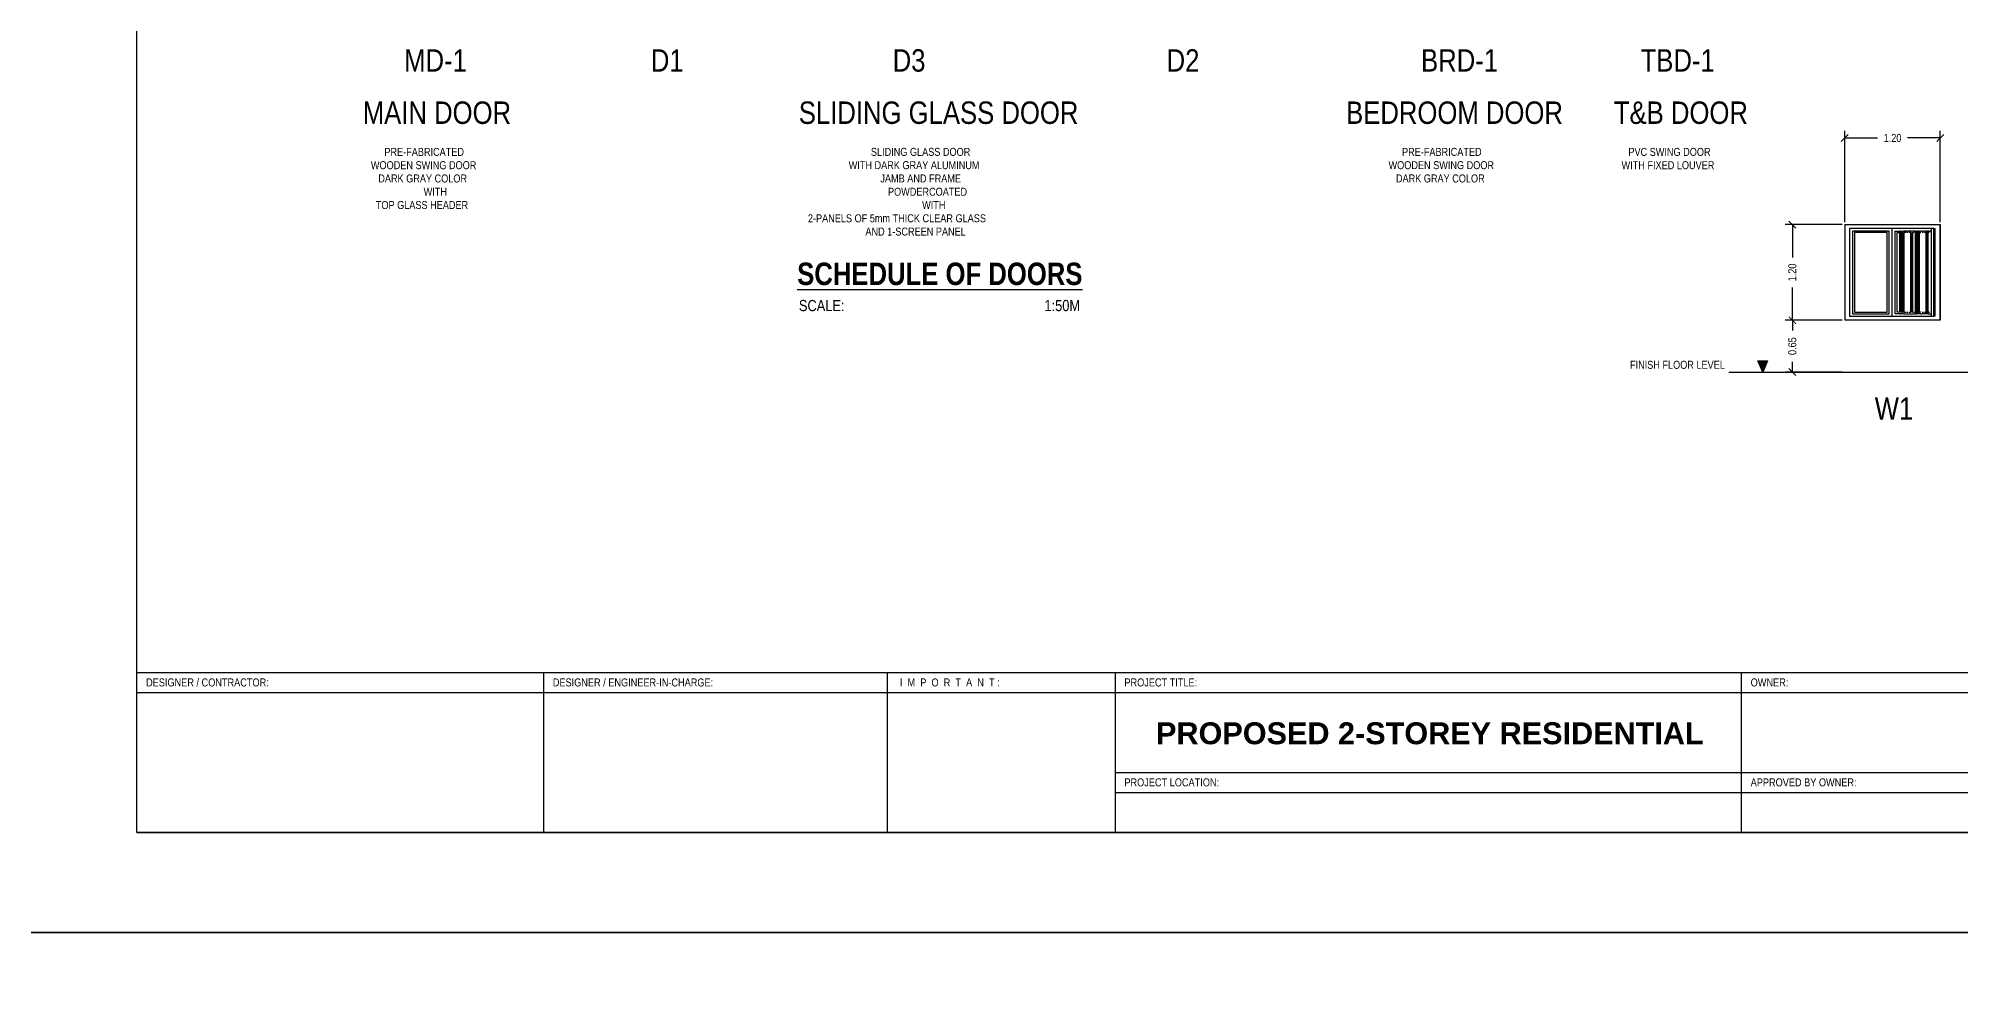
# Model space of a CAD drawing. Header units: inches. Extents: x 7263 to 7501, y 1317 to 1521.
# Drawn here: x 7340.75 to 7388.99, y 1469.11 to 1492.56 of the extents above; entities that cross this region are included whole.
import ezdxf

# ---------------------------------------------------------------- set-up
doc = ezdxf.new("R2010")
doc.units = ezdxf.units.IN
doc.header["$MEASUREMENT"] = 0
for name, color, linetype, lineweight in [('.13', 251, 'Continuous', 13), ('.20', 250, 'Continuous', 15), ('0.25', 250, 'Continuous', 25)]:
    doc.layers.add(name, color=color, linetype=linetype, lineweight=lineweight)
for name, color, linetype in [('Layer3', 3, 'Continuous'), ('Layer6', 6, 'Continuous'), ('Layer8', 8, 'Continuous'), ('text', 7, 'Continuous')]:
    doc.layers.add(name, color=color, linetype=linetype)
doc.styles.get("Standard").update_dxf_attribs({"font": ''})
doc.styles.get('Standard').set_extended_font_data('Tw Cen MT Condensed')
doc.dimstyles.get("Standard").update_dxf_attribs({"dimtxt": 0.2, "dimasz": 0.18, "dimexe": 0.18, "dimexo": 0.0625, "dimgap": 0.09, "dimtad": 0, "dimzin": 0, "dimdsep": 46, "dimtxsty": 'Standard', "dimblk": 'ARCHTICK', "dimcen": 0.09, "dimclrd": 8, "dimclre": 8, "dimclrt": 2, "dimadec": 0, "dimazin": 0, "dimtfac": 1, "dimtofl": 0, "dimtmove": 0, "dimatfit": 3, "dimfxl": 1, "dimtolj": 1, "dimtzin": 0, "dimarcsym": 0})

# ---------------------------------------------------------------- blocks, each defined once
blk = doc.blocks.new('_ArchTick')
at = {"color": 0, "linetype": 'ByBlock', "const_width": 0.15}
blk.add_lwpolyline([(-0.5, -0.5), (0.5, 0.5)], dxfattribs=at)
blk = doc.blocks.new('*D152')
at = {"layer": 'Defpoints', "color": 0, "transparency": 16777216}
for p in [(7388.48, 1490.061), (7386.08, 1487.885), (7388.48, 1487.885)]:
    blk.add_point(p, dxfattribs=at)
at = {"layer": 'Layer6', "color": 8, "lineweight": -2, "transparency": 16777216}
for p, q in [((7386.08, 1487.947), (7386.08, 1490.241)), ((7388.48, 1487.947), (7388.48, 1490.241)), ((7386.08, 1490.061), (7386.904, 1490.061)), ((7388.48, 1490.061), (7387.656, 1490.061))]:
    blk.add_line(p, q, dxfattribs=at)
at = {"layer": 'Layer6', "color": 8, "lineweight": -2, "transparency": 16777216, "xscale": 0.18, "yscale": 0.18, "zscale": 0.18, "rotation": 180}
blk.add_blockref('_ArchTick', (7386.08, 1490.061), dxfattribs=at)
at = {"layer": 'Layer6', "color": 8, "lineweight": -2, "transparency": 16777216, "xscale": 0.18, "yscale": 0.18, "zscale": 0.18}
blk.add_blockref('_ArchTick', (7388.48, 1490.061), dxfattribs=at)
at = {"layer": 'Layer6', "color": 2, "transparency": 16777216, "insert": (7387.28, 1490.061), "char_height": 0.2, "attachment_point": 5}
blk.add_mtext('\\A1;1.20', dxfattribs=at)
blk = doc.blocks.new('*D153')
at = {"layer": 'Defpoints', "color": 0, "transparency": 16777216}
for p in [(7386.08, 1487.885), (7384.766, 1485.485), (7386.08, 1485.485)]:
    blk.add_point(p, dxfattribs=at)
at = {"layer": 'Layer6', "color": 8, "lineweight": -2, "transparency": 16777216}
for p, q in [((7386.018, 1487.885), (7384.586, 1487.885)), ((7384.766, 1487.885), (7384.766, 1487.06)), ((7384.766, 1485.485), (7384.766, 1486.309)), ((7386.018, 1485.485), (7384.586, 1485.485))]:
    blk.add_line(p, q, dxfattribs=at)
at = {"layer": 'Layer6', "color": 8, "lineweight": -2, "transparency": 16777216, "xscale": 0.18, "yscale": 0.18, "zscale": 0.18}
for p, rotation in [((7384.766, 1487.885), 90), ((7384.766, 1485.485), 270)]:
    blk.add_blockref('_ArchTick', p, dxfattribs=dict(at, rotation=rotation))
at = {"layer": 'Layer6', "color": 2, "transparency": 16777216, "insert": (7384.766, 1486.685), "char_height": 0.2, "attachment_point": 5, "rotation": 90}
blk.add_mtext('\\A1;1.20', dxfattribs=at)
blk = doc.blocks.new('*D154')
at = {"layer": 'Defpoints', "color": 0, "transparency": 16777216}
for p in [(7386.08, 1485.485), (7384.766, 1484.185), (7386.08, 1484.185)]:
    blk.add_point(p, dxfattribs=at)
at = {"layer": 'Layer6', "color": 8, "lineweight": -2, "transparency": 16777216}
for p, q in [((7386.018, 1485.485), (7384.586, 1485.485)), ((7384.766, 1485.485), (7384.766, 1485.229)), ((7384.766, 1484.185), (7384.766, 1484.44)), ((7386.018, 1484.185), (7384.586, 1484.185))]:
    blk.add_line(p, q, dxfattribs=at)
at = {"layer": 'Layer6', "color": 8, "lineweight": -2, "transparency": 16777216, "xscale": 0.18, "yscale": 0.18, "zscale": 0.18}
for p, rotation in [((7384.766, 1485.485), 90), ((7384.766, 1484.185), 270)]:
    blk.add_blockref('_ArchTick', p, dxfattribs=dict(at, rotation=rotation))
at = {"layer": 'Layer6', "color": 2, "transparency": 16777216, "insert": (7384.766, 1484.835), "char_height": 0.2, "attachment_point": 5, "rotation": 90}
blk.add_mtext('\\A1;0.65', dxfattribs=at)

msp = doc.modelspace()

# ---------------------------------------------------------------- hatches: boundary and pattern name
at = {"layer": '.13'}
h = msp.add_hatch(dxfattribs=at)
h.set_pattern_fill('ANSI31', color=0, scale=0.201353, style=0)
h.set_pattern_definition([(45, (7228.645065, 2530.783721), (-0.017797266, 0.017797266), [])])
h.paths.add_polyline_path([(7384.145, 1484.466), (7383.903, 1484.466), (7384.024, 1484.185)])

# ---------------------------------------------------------------- linework, layer by layer
at = {"layer": '.20', "color": 0}
msp.add_line((7383.903, 1484.466), (7384.145, 1484.466), dxfattribs=at)
for p, q in [((7386.08, 1487.885), (7386.08, 1485.485)), ((7386.08, 1487.885), (7388.475, 1487.885)), ((7386.201, 1487.785), (7386.201, 1485.585)), ((7387.274, 1487.785), (7386.201, 1487.785)), ((7387.274, 1485.585), (7387.274, 1487.785)), ((7388.259, 1487.785), (7387.274, 1487.785)), ((7388.259, 1487.725), (7388.259, 1487.785)), ((7388.314, 1487.785), (7388.259, 1487.785)), ((7388.314, 1485.585), (7388.314, 1487.785)), ((7388.314, 1487.785), (7388.35, 1487.785)), ((7388.35, 1485.585), (7388.35, 1487.785)), ((7388.475, 1487.885), (7388.475, 1485.485)), ((7388.48, 1487.885), (7388.475, 1487.885)), ((7388.48, 1485.485), (7388.48, 1487.885)), ((7386.274, 1487.725), (7386.274, 1485.645)), ((7387.198, 1487.725), (7386.274, 1487.725)), ((7386.323, 1487.685), (7386.323, 1485.685)), ((7387.147, 1487.685), (7386.323, 1487.685)), ((7387.147, 1485.685), (7387.147, 1487.685)), ((7387.147, 1487.685), (7387.148, 1487.685)), ((7387.148, 1485.685), (7387.148, 1487.685)), ((7387.198, 1487.725), (7387.199, 1487.725)), ((7387.198, 1485.645), (7387.198, 1487.725)), ((7387.199, 1485.645), (7387.199, 1487.725)), ((7387.347, 1487.725), (7387.474, 1487.725)), ((7387.347, 1485.645), (7387.347, 1487.725)), ((7387.396, 1485.685), (7387.396, 1487.685)), ((7387.396, 1487.685), (7387.465, 1487.685)), ((7387.465, 1485.685), (7387.465, 1487.685)), ((7387.465, 1487.685), (7387.473, 1487.685)), ((7387.473, 1485.685), (7387.473, 1487.685)), ((7387.473, 1487.685), (7387.474, 1487.685)), ((7387.488, 1487.725), (7387.474, 1487.725)), ((7387.477, 1487.685), (7387.474, 1487.685)), ((7387.488, 1487.725), (7387.525, 1487.725)), ((7387.488, 1487.685), (7387.498, 1487.685)), ((7387.498, 1485.685), (7387.498, 1487.685)), ((7387.498, 1487.685), (7387.506, 1487.685)), ((7387.506, 1485.685), (7387.506, 1487.685)), ((7387.506, 1487.685), (7387.525, 1487.685)), ((7387.525, 1487.725), (7387.526, 1487.725)), ((7387.526, 1487.725), (7387.553, 1487.725)), ((7387.526, 1487.685), (7387.528, 1487.685)), ((7387.528, 1485.685), (7387.528, 1487.685)), ((7387.546, 1487.685), (7387.528, 1487.685)), ((7387.546, 1485.685), (7387.546, 1487.685)), ((7387.546, 1487.685), (7387.553, 1487.685)), ((7387.629, 1487.725), (7387.553, 1487.725)), ((7387.57, 1487.685), (7387.571, 1487.685)), ((7387.571, 1485.685), (7387.571, 1487.685)), ((7387.611, 1487.685), (7387.571, 1487.685)), ((7387.694, 1487.725), (7387.629, 1487.725)), ((7387.675, 1487.685), (7387.629, 1487.685)), ((7387.68, 1487.685), (7387.682, 1487.685)), ((7387.827, 1487.725), (7387.694, 1487.725)), ((7387.737, 1487.685), (7387.694, 1487.685)), ((7387.737, 1485.685), (7387.737, 1487.685)), ((7387.737, 1487.685), (7387.739, 1487.685)), ((7387.767, 1487.685), (7387.768, 1487.685)), ((7387.768, 1485.685), (7387.768, 1487.685)), ((7387.768, 1487.685), (7387.786, 1487.685)), ((7387.786, 1485.685), (7387.786, 1487.685)), ((7387.786, 1487.685), (7387.787, 1487.685)), ((7387.787, 1485.685), (7387.787, 1487.685)), ((7387.787, 1487.685), (7387.788, 1487.685)), ((7387.827, 1487.685), (7387.8, 1487.685)), ((7387.861, 1487.725), (7387.827, 1487.725)), ((7387.853, 1487.685), (7387.842, 1487.685)), ((7387.853, 1485.685), (7387.853, 1487.685)), ((7387.853, 1487.685), (7387.861, 1487.685)), ((7387.861, 1487.685), (7387.861, 1487.725)), ((7387.861, 1487.725), (7387.886, 1487.725)), ((7387.861, 1485.685), (7387.861, 1487.685)), ((7387.861, 1487.685), (7387.862, 1487.685)), ((7387.886, 1487.725), (7387.893, 1487.725)), ((7387.886, 1487.685), (7387.886, 1487.725)), ((7387.886, 1487.685), (7387.893, 1487.685)), ((7387.886, 1485.685), (7387.886, 1487.685)), ((7387.893, 1487.685), (7387.893, 1487.725)), ((7387.916, 1487.725), (7387.893, 1487.725)), ((7387.893, 1485.685), (7387.893, 1487.685)), ((7387.914, 1487.685), (7387.916, 1487.685)), ((7387.916, 1487.725), (7387.934, 1487.725)), ((7387.916, 1487.685), (7387.916, 1487.725)), ((7387.916, 1485.685), (7387.916, 1487.685)), ((7387.933, 1487.685), (7387.916, 1487.685)), ((7387.933, 1485.685), (7387.933, 1487.685)), ((7387.933, 1487.685), (7387.934, 1487.685)), ((7387.958, 1487.725), (7387.934, 1487.725)), ((7387.958, 1487.725), (7387.993, 1487.725)), ((7387.958, 1487.685), (7387.958, 1487.725)), ((7387.958, 1487.685), (7387.958, 1487.685)), ((7387.958, 1487.685), (7387.993, 1487.685)), ((7387.958, 1485.685), (7387.958, 1487.685)), ((7388.021, 1487.725), (7387.993, 1487.725)), ((7388.016, 1487.685), (7388.019, 1487.685)), ((7388.021, 1487.725), (7388.058, 1487.725)), ((7388.058, 1487.685), (7388.021, 1487.685)), ((7388.058, 1487.725), (7388.069, 1487.725)), ((7388.125, 1487.725), (7388.076, 1487.725)), ((7388.084, 1487.685), (7388.125, 1487.685)), ((7388.125, 1487.685), (7388.125, 1487.725)), ((7388.155, 1487.725), (7388.125, 1487.725)), ((7388.125, 1485.685), (7388.125, 1487.685)), ((7388.155, 1487.725), (7388.173, 1487.725)), ((7388.155, 1487.685), (7388.155, 1487.725)), ((7388.155, 1487.685), (7388.155, 1487.685)), ((7388.155, 1485.685), (7388.155, 1487.685)), ((7388.155, 1487.685), (7388.173, 1487.685)), ((7388.173, 1487.685), (7388.173, 1487.725)), ((7388.19, 1487.725), (7388.173, 1487.725)), ((7388.173, 1485.685), (7388.173, 1487.685)), ((7388.186, 1487.685), (7388.188, 1487.685)), ((7388.19, 1487.725), (7388.21, 1487.725)), ((7388.21, 1487.685), (7388.19, 1487.685)), ((7388.21, 1487.725), (7388.223, 1487.725)), ((7388.259, 1487.725), (7388.225, 1487.725)), ((7388.259, 1487.725), (7388.26, 1487.725)), ((7388.259, 1485.645), (7388.259, 1487.725)), ((7388.475, 1485.485), (7386.08, 1485.485)), ((7386.201, 1485.585), (7387.274, 1485.585)), ((7386.274, 1485.645), (7387.198, 1485.645)), ((7386.323, 1485.685), (7387.147, 1485.685)), ((7387.147, 1485.685), (7387.148, 1485.685)), ((7387.198, 1485.645), (7387.199, 1485.645)), ((7387.274, 1485.585), (7388.259, 1485.585)), ((7387.474, 1485.645), (7387.347, 1485.645)), ((7387.465, 1485.685), (7387.396, 1485.685)), ((7387.473, 1485.685), (7387.465, 1485.685)), ((7387.474, 1485.685), (7387.473, 1485.685)), ((7387.477, 1485.685), (7387.474, 1485.685)), ((7387.474, 1485.645), (7387.488, 1485.645)), ((7387.498, 1485.685), (7387.488, 1485.685)), ((7387.525, 1485.645), (7387.488, 1485.645)), ((7387.506, 1485.685), (7387.498, 1485.685)), ((7387.525, 1485.685), (7387.506, 1485.685)), ((7387.526, 1485.645), (7387.525, 1485.645)), ((7387.528, 1485.685), (7387.526, 1485.685)), ((7387.553, 1485.645), (7387.526, 1485.645)), ((7387.528, 1485.685), (7387.546, 1485.685)), ((7387.553, 1485.685), (7387.546, 1485.685)), ((7387.553, 1485.645), (7387.629, 1485.645)), ((7387.571, 1485.685), (7387.57, 1485.685)), ((7387.571, 1485.685), (7387.611, 1485.685)), ((7387.629, 1485.685), (7387.675, 1485.685)), ((7387.629, 1485.645), (7387.694, 1485.645)), ((7387.682, 1485.685), (7387.68, 1485.685)), ((7387.694, 1485.685), (7387.737, 1485.685)), ((7387.694, 1485.645), (7387.827, 1485.645)), ((7387.739, 1485.685), (7387.737, 1485.685)), ((7387.768, 1485.685), (7387.767, 1485.685)), ((7387.786, 1485.685), (7387.768, 1485.685)), ((7387.787, 1485.685), (7387.786, 1485.685)), ((7387.788, 1485.685), (7387.787, 1485.685)), ((7387.8, 1485.685), (7387.827, 1485.685)), ((7387.861, 1485.645), (7387.827, 1485.645)), ((7387.842, 1485.685), (7387.853, 1485.685)), ((7387.861, 1485.685), (7387.853, 1485.685)), ((7387.861, 1485.645), (7387.861, 1485.685)), ((7387.862, 1485.685), (7387.861, 1485.685)), ((7387.861, 1485.645), (7387.886, 1485.645)), ((7387.893, 1485.685), (7387.886, 1485.685)), ((7387.886, 1485.645), (7387.886, 1485.685)), ((7387.893, 1485.645), (7387.886, 1485.645)), ((7387.893, 1485.645), (7387.893, 1485.685)), ((7387.916, 1485.645), (7387.893, 1485.645)), ((7387.916, 1485.685), (7387.914, 1485.685)), ((7387.916, 1485.645), (7387.916, 1485.685)), ((7387.933, 1485.685), (7387.916, 1485.685)), ((7387.934, 1485.645), (7387.916, 1485.645)), ((7387.934, 1485.685), (7387.933, 1485.685)), ((7387.958, 1485.645), (7387.934, 1485.645)), ((7387.993, 1485.685), (7387.958, 1485.685)), ((7387.958, 1485.685), (7387.958, 1485.685)), ((7387.958, 1485.645), (7387.958, 1485.685)), ((7387.993, 1485.645), (7387.958, 1485.645)), ((7387.993, 1485.645), (7388.021, 1485.645)), ((7388.019, 1485.685), (7388.016, 1485.685)), ((7388.021, 1485.685), (7388.058, 1485.685)), ((7388.058, 1485.645), (7388.021, 1485.645)), ((7388.069, 1485.645), (7388.058, 1485.645)), ((7388.125, 1485.645), (7388.076, 1485.645)), ((7388.084, 1485.685), (7388.125, 1485.685)), ((7388.125, 1485.645), (7388.125, 1485.685)), ((7388.155, 1485.645), (7388.125, 1485.645)), ((7388.155, 1485.685), (7388.155, 1485.685)), ((7388.155, 1485.645), (7388.155, 1485.685)), ((7388.155, 1485.685), (7388.173, 1485.685)), ((7388.173, 1485.645), (7388.155, 1485.645)), ((7388.173, 1485.645), (7388.173, 1485.685)), ((7388.173, 1485.645), (7388.19, 1485.645)), ((7388.188, 1485.685), (7388.186, 1485.685)), ((7388.19, 1485.685), (7388.21, 1485.685)), ((7388.19, 1485.645), (7388.223, 1485.645)), ((7388.259, 1485.645), (7388.225, 1485.645)), ((7388.26, 1485.645), (7388.259, 1485.645)), ((7388.259, 1485.585), (7388.259, 1485.645)), ((7388.259, 1485.585), (7388.314, 1485.585)), ((7388.35, 1485.585), (7388.314, 1485.585)), ((7388.48, 1485.485), (7388.475, 1485.485))]:
    msp.add_line(p, q)
at = {"layer": '0.25', "color": 0}
msp.add_lwpolyline([(7384.024, 1484.185), (7383.903, 1484.466), (7384.145, 1484.466), (7384.024, 1484.185)], dxfattribs=at)
at = {"layer": 'Defpoints'}
for points in [[(7339.197, 1521.116), (7415.697, 1521.116), (7415.697, 1470.116), (7339.197, 1470.116)], [(7339.197, 1470.116), (7415.697, 1470.116), (7415.697, 1419.116), (7339.197, 1419.116)]]:
    msp.add_lwpolyline(points, close=True, dxfattribs=at)
at = {"layer": 'Layer3'}
for p, q in [((7353.42, 1476.642), (7353.42, 1472.626)), ((7362.05, 1476.642), (7362.05, 1472.626)), ((7367.767, 1476.642), (7367.767, 1472.626)), ((7383.485, 1476.642), (7383.485, 1472.626)), ((7343.212, 1476.14), (7413.187, 1476.14)), ((7367.767, 1474.132), (7395.302, 1474.132)), ((7367.767, 1473.63), (7395.302, 1473.63))]:
    msp.add_line(p, q, dxfattribs=at)
at = {"layer": 'Layer6'}
for p, q in [((7343.212, 1476.642), (7413.187, 1476.642)), ((7343.212, 1472.626), (7413.187, 1472.626))]:
    msp.add_line(p, q, dxfattribs=at)
msp.add_lwpolyline([(7413.187, 1472.626), (7343.212, 1472.626), (7343.212, 1518.606), (7413.187, 1518.606)], close=True, dxfattribs=at)
at = {"layer": 'Layer8'}
msp.add_line((7383.176, 1484.185), (7411.51, 1484.185), dxfattribs=at)

# ---------------------------------------------------------------- texts
at = {"layer": 'Layer3', "char_height": 0.5625, "attachment_point": 1}
for s, width, insert in [('\\pi4.01058;{\\fArial Narrow|b0|i0|c0|p34;MD-1}', 9.42856, (7345.915, 1492.289)), ('\\pi4.38641;{\\fArial Narrow|b0|i0|c0|p34;D1}', 9.42856, (7351.73, 1492.289)), ('\\pi4.34209;{\\fArial Narrow|b0|i0|c0|p34;D3}', 9.42856, (7357.844, 1492.289)), ('\\pi4.34382;{\\fArial Narrow|b0|i0|c0|p34;D2}', 9.42856, (7364.718, 1492.289)), ('\\pi3.83139;{\\fArial Narrow|b0|i0|c0|p34;BRD-1}', 9.42856, (7371.616, 1492.289)), ('\\pi3.85134;{\\fArial Narrow|b0|i0|c0|p34;TBD-1}', 9.42856, (7377.106, 1492.289)), ('\\pi1.54732;{\\fArial Narrow|b0|i0|c0|p34;MAIN DOOR}', 6.76087, (7347.339, 1490.977)), ('\\pi1.22398;{\\fArial Narrow|b0|i0|c0|p34;SLIDING GLASS DOOR}', 9.42856, (7358.606, 1490.977)), ('\\pi0.68784;{\\fArial Narrow|b0|i0|c0|p34;BEDROOM DOOR}', 6.76087, (7372.879, 1490.977)), ('\\pi1.7102;{\\fArial Narrow|b0|i0|c0|p34;T&B DOOR}', 6.76087, (7378.576, 1490.977)), ('\\pi5.02518;{\\fArial Narrow|b1|i0|c0|p34;\\LSCHEDULE OF DOORS\\P\\pi5.06749;\\fArial Narrow|b0|i0|c0|p34;\\H0.5x;\\lSCALE:                                                        1:50M}', 17.1549, (7354.765, 1486.932)), ('\\pi4.29509;{\\fArial Narrow|b0|i0|c0|p34;W1}', 9.42856, (7382.539, 1483.551))]:
    msp.add_mtext_dynamic_manual_height_columns(s, width=width, gutter_width=1, heights=[0], dxfattribs=dict(at, insert=insert))
at = {"layer": 'Layer6', "color": 2, "char_height": 0.2, "attachment_point": 4}
for s, insert in [('\\pi-1.29048;PRE-FABRICATED\\P\\pi-1.62857;WOODEN SWING DOOR\\P\\pi-1.44286;DARK GRAY COLOR\\P\\pi-0.30476;WITH\\P\\pi-1.50476;TOP GLASS HEADER', (7350.719, 1489.043)), ('\\pi-1.59048;SLIDING GLASS DOOR\\P\\pi-2.14762;WITH DARK GRAY ALUMINUM \\P\\pi-1.35238;JAMB AND FRAME\\P\\pi-1.1619;POWDERCOATED\\P\\pi-0.30476;WITH\\P\\pi-3.17143;2-PANELS OF 5mm THICK CLEAR GLASS\\P\\pi-1.72857;AND 1-SCREEN PANEL', (7363.23, 1488.71)), ('\\pi-1.29048;PRE-FABRICATED\\P\\pi-1.62857;WOODEN SWING DOOR\\P\\pi-1.44286;DARK GRAY COLOR', (7376.26, 1489.377)), ('\\pi-1.30476;PVC SWING DOOR\\P\\pi-1.47619;WITH FIXED LOUVER', (7381.956, 1489.543)), ('FINISH FLOOR LEVEL', (7380.691, 1484.365))]:
    msp.add_mtext(s, dxfattribs=dict(at, insert=insert))
at = {"layer": 'text', "attachment_point": 1}
for s, insert, char_height in [('DESIGNER / CONTRACTOR:', (7343.448, 1476.493), 0.20079), ('DESIGNER / ENGINEER-IN-CHARGE:', (7353.656, 1476.493), 0.20079), ('PROJECT TITLE:', (7368.002, 1476.493), 0.20079), ('OWNER:', (7383.72, 1476.493), 0.2008), ('PROJECT LOCATION:', (7368.002, 1473.984), 0.20079), ('APPROVED BY OWNER:', (7383.72, 1473.984), 0.20079)]:
    msp.add_mtext(s, dxfattribs=dict(at, insert=insert, char_height=char_height))
at = {"layer": 'text', "lineweight": 30, "insert": (7362.367, 1476.493), "char_height": 0.20079, "attachment_point": 1}
msp.add_mtext('I  M  P  O  R  T  A  N  T :', dxfattribs=at)
at = {"layer": 'text', "lineweight": 30, "insert": (7368.273, 1475.391), "char_height": 0.55, "width": 14.71324, "attachment_point": 1}
msp.add_mtext('\\pi0.5227;{\\fArial|b1|i0|c0|p34;PROPOSED 2-STOREY RESIDENTIAL}', dxfattribs=at)

# ---------------------------------------------------------------- dimensions: what is measured, and where the dimension line sits
at = {"layer": 'Layer6'}
dim = msp.add_linear_dim(base=(7388.48, 1490.061), p1=(7386.08, 1487.885), p2=(7388.48, 1487.885), text='1.20', dimstyle='Standard', override={"dimpost": 'M'}, dxfattribs=at)
dim.commit()
dim.dimension.update_dxf_attribs({"geometry": '*D152', "text_midpoint": (7387.28, 1490.061)})
for base, p1, p2, text, picture, middle in [((7384.766, 1485.485), (7386.08, 1487.885), (7386.08, 1485.485), '1.20', '*D153', (7384.766, 1486.685)), ((7384.766, 1484.185), (7386.08, 1485.485), (7386.08, 1484.185), '0.65', '*D154', (7384.766, 1484.835))]:
    dim = msp.add_linear_dim(base=base, p1=p1, p2=p2, angle=90, text=text, dimstyle='Standard', override={"dimpost": 'M'}, dxfattribs=at)
    dim.commit()
    dim.dimension.update_dxf_attribs({"geometry": picture, "text_midpoint": middle})

doc.saveas('drawing.dxf')
